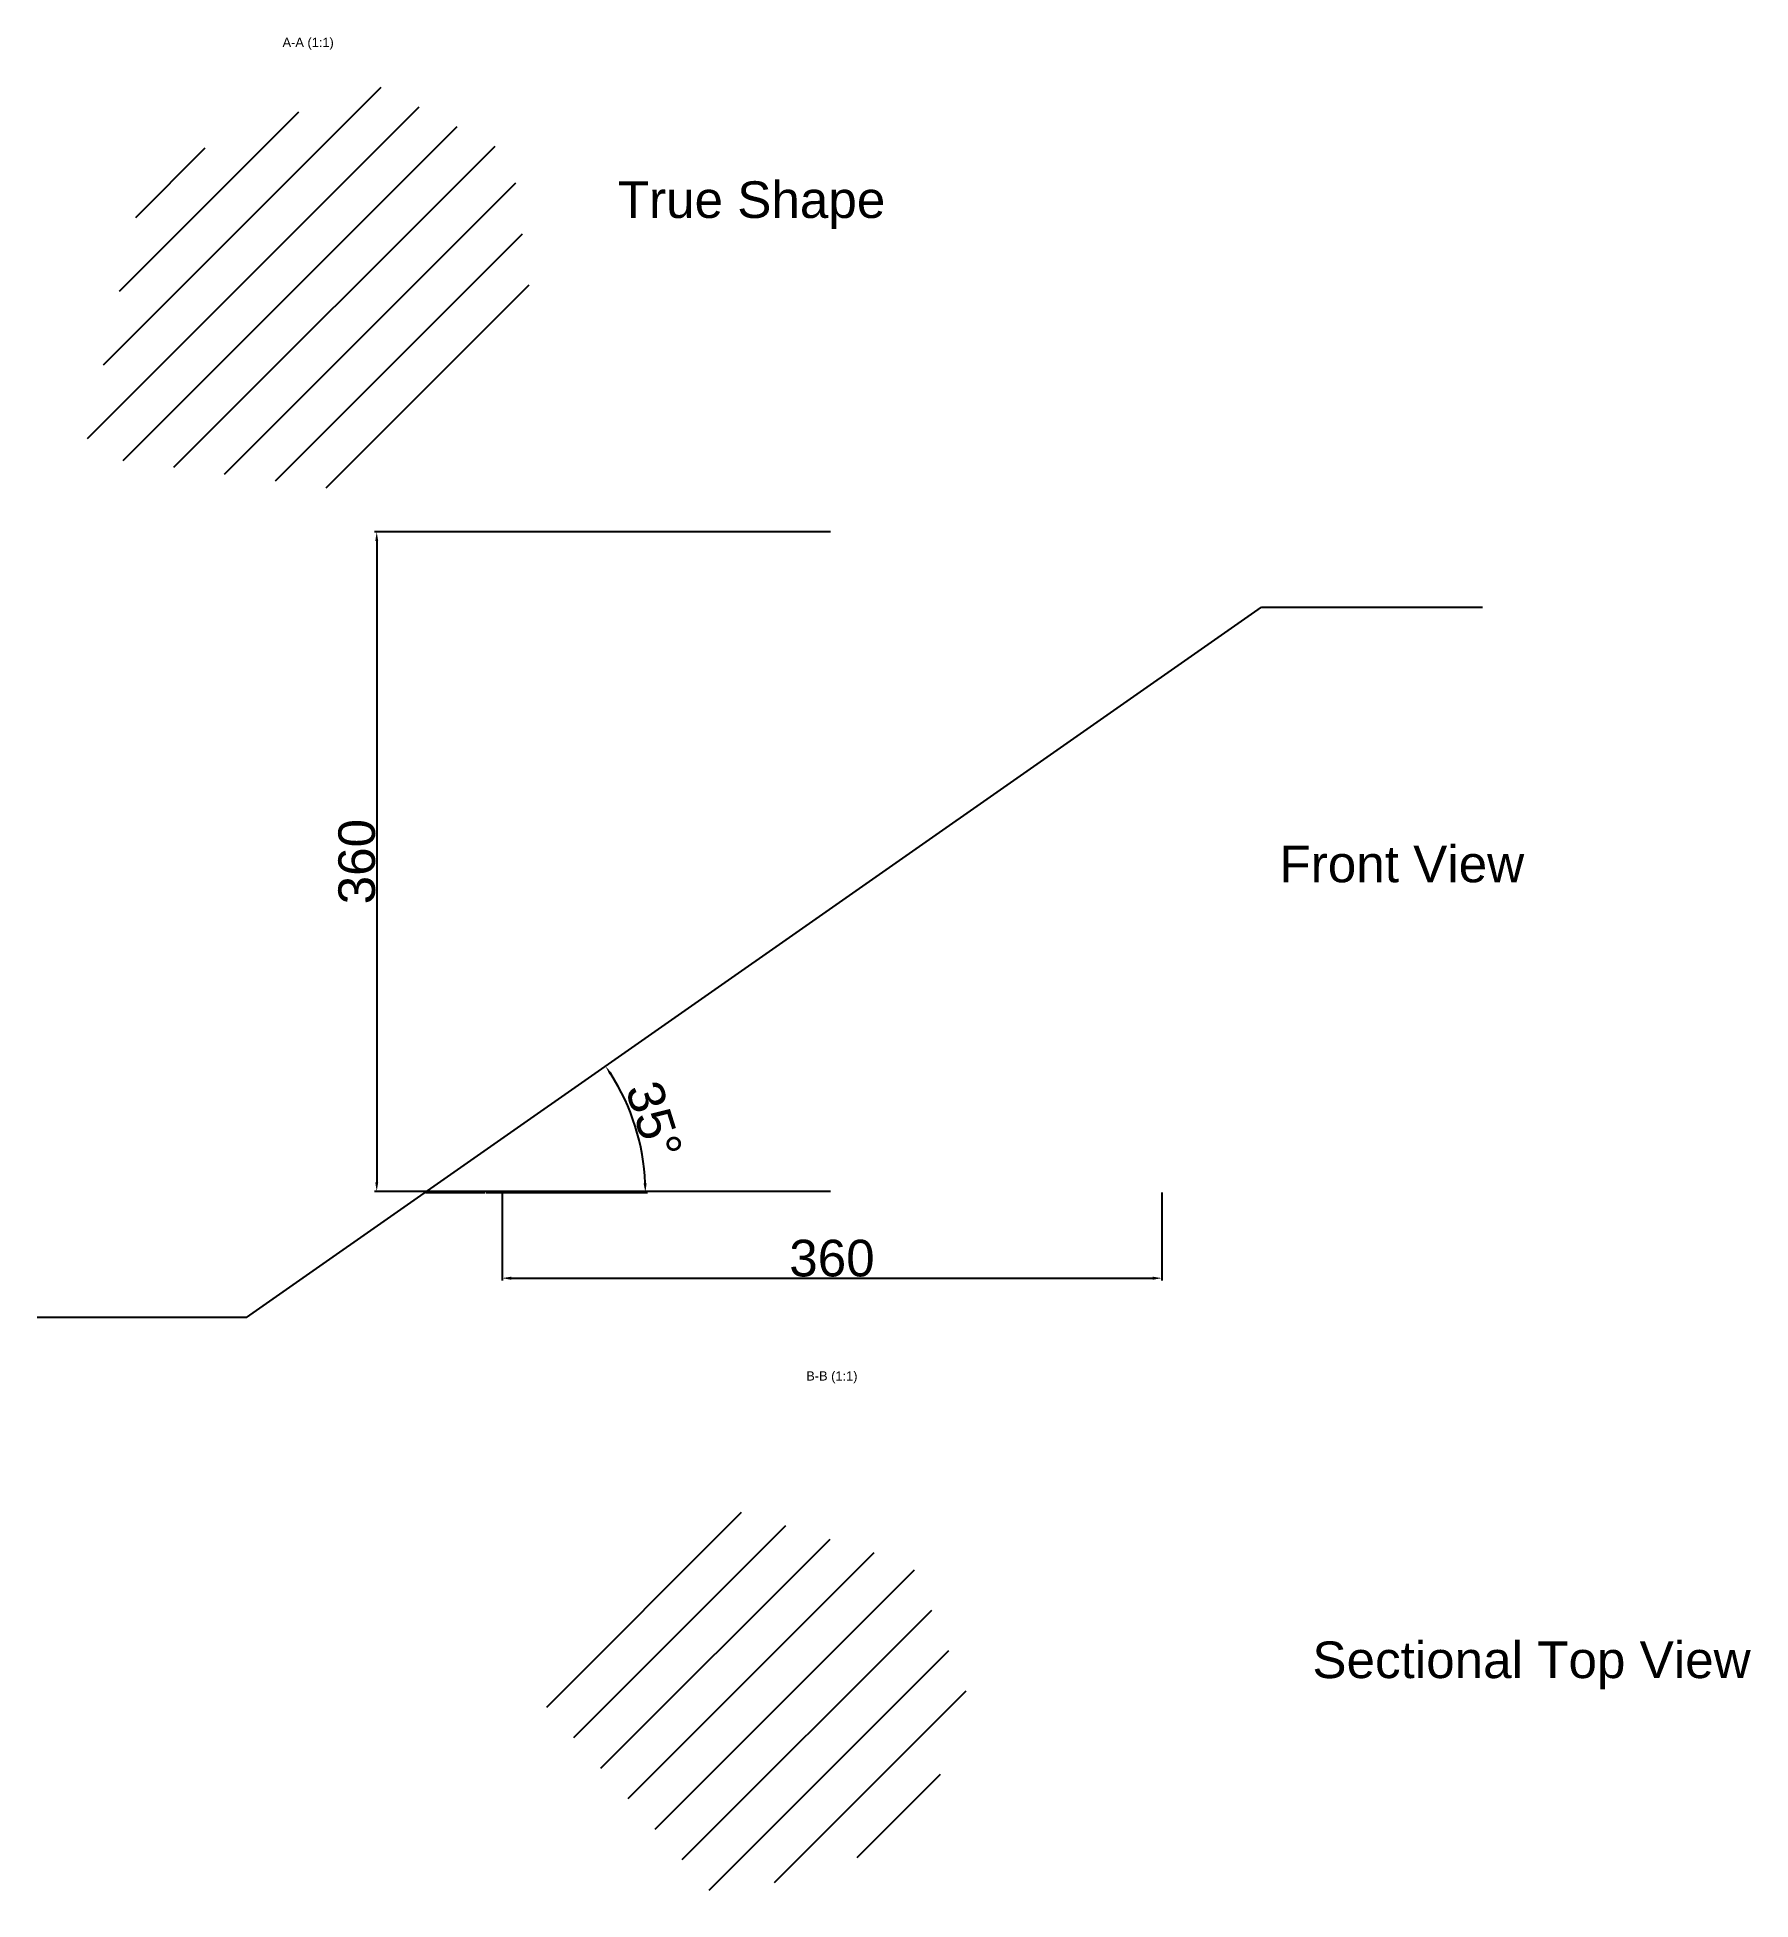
# Paper-space layout 'Layout1' of a CAD drawing. Header units: millimetres. Extents: x 709 to 1644, y 316 to 1333.
import ezdxf

# ---------------------------------------------------------------- set-up
doc = ezdxf.new("R2010")
doc.units = ezdxf.units.MM
doc.layers.add('MD_Annotation', color=7, linetype='Continuous', lineweight=25)
doc.layers.add('MD_Hatching', color=7, linetype='Continuous', lineweight=25)
doc.styles.get("Standard").update_dxf_attribs({"font": 'arial.ttf'})
doc.dimstyles.new('ISO-25', dxfattribs={"dimtxt": 20, "dimasz": 5, "dimexe": 1.25, "dimexo": 0.625, "dimtad": 1, "dimtxsty": 'Standard', "dimcen": 2.5, "dimadec": 0, "dimazin": 0, "dimtfac": 1, "dimtmove": 0, "dimatfit": 3, "dimfxl": 1, "dimarcsym": 0})

# ---------------------------------------------------------------- blocks, each defined once
blk = doc.blocks.new('*D9')
at = {"color": 0, "lineweight": -2, "transparency": 16777216}
for p, q in [((962.9, 702.3), (962.9, 654.3)), ((1322.9, 702.3), (1322.9, 654.3)), ((967.9, 655.6), (1317.9, 655.6))]:
    blk.add_line(p, q, dxfattribs=at)
at = {"color": 0, "transparency": 16777216}
for points in [[(967.9, 656.4), (967.9, 654.7), (962.9, 655.6)], [(1317.9, 656.4), (1317.9, 654.7), (1322.9, 655.6)]]:
    blk.add_solid(points, dxfattribs=at)
at = {"layer": 'Defpoints', "color": 0, "transparency": 16777216}
for p in [(962.9, 702.9), (1322.9, 702.9), (1322.9, 655.6)]:
    blk.add_point(p, dxfattribs=at)
at = {"color": 0, "transparency": 16777216, "insert": (1142.9, 666.4), "char_height": 20, "attachment_point": 5}
blk.add_mtext('360', dxfattribs=at)
blk = doc.blocks.new('*D11')
at = {"color": 0, "lineweight": -2, "transparency": 16777216}
for p, q in [((1142.2, 1062.9), (893.3, 1062.9)), ((894.5, 1057.9), (894.5, 707.9)), ((1142.2, 702.9), (893.3, 702.9))]:
    blk.add_line(p, q, dxfattribs=at)
at = {"color": 0, "transparency": 16777216}
for points in [[(893.7, 1057.9), (895.3, 1057.9), (894.5, 1062.9)], [(893.7, 707.9), (895.3, 707.9), (894.5, 702.9)]]:
    blk.add_solid(points, dxfattribs=at)
at = {"layer": 'Defpoints', "color": 0, "transparency": 16777216}
for p in [(1142.9, 1062.9), (894.5, 702.9), (1142.9, 702.9)]:
    blk.add_point(p, dxfattribs=at)
at = {"color": 0, "transparency": 16777216, "insert": (883.7, 882.9), "char_height": 20, "attachment_point": 5, "rotation": 90}
blk.add_mtext('360', dxfattribs=at)
blk = doc.blocks.new('*D12')
at = {"color": 0, "lineweight": -2, "transparency": 16777216}
blk.add_line((954.3, 702.4), (1042.3, 702.4), dxfattribs=at)
blk.add_arc((921.1, 702.4), 120, 2.388, 32.612, dxfattribs=at)
at = {"color": 0, "transparency": 16777216}
for points in [[(1021.5, 766.6), (1022.8, 767.5), (1019.4, 771.2)], [(1041.8, 707.4), (1040.1, 707.4), (1041.1, 702.4)]]:
    blk.add_solid(points, dxfattribs=at)
at = {"layer": 'Defpoints', "color": 0, "transparency": 16777216}
for p in [(1377.2, 1021.8), (1038.6, 726.7), (921.1, 702.4), (953.7, 702.4), (823.5, 634.1)]:
    blk.add_point(p, dxfattribs=at)
at = {"color": 0, "transparency": 16777216, "insert": (1045.8, 741.8), "char_height": 20, "attachment_point": 5, "rotation": 287.5}
blk.add_mtext('35°', dxfattribs=at)

psp = doc.layouts.get("Layout1")

# ---------------------------------------------------------------- hatches: boundary and pattern name
at = {"layer": 'MD_Hatching'}
h = psp.add_hatch(dxfattribs=at)
h.set_pattern_fill('ANSI31', color=256, scale=7, style=0)
h.paths.add_polyline_path([(768.543, 1259.942), (734.638, 1104.717), (892.098, 1083.488), (979.532, 1183.885), (968.497, 1268.467), (892.79, 1307.766)], flags=0)
h = psp.add_hatch(dxfattribs=at)
h.set_pattern_fill('ANSI31', color=256, scale=7, style=0)
h.paths.add_polyline_path([(984.994, 424.084), (1080.677, 316.378), (1186.518, 348.469), (1218.853, 424.084), (1186.518, 499.699), (1080.677, 531.79)], flags=0)

# ---------------------------------------------------------------- linework, layer by layer
for p, q in [((823.459, 634.063), (1377.22, 1021.81)), ((1377.22, 1021.81), (1497.839, 1021.81)), ((921.087, 702.423), (953.669, 702.423)), ((823.459, 634.063), (709.253, 634.063))]:
    psp.add_line(p, q)

# ---------------------------------------------------------------- texts
for s, p in [('True Shape', (1026.029, 1234.163)), ('Front View', (1387.101, 871.638)), ('Sectional Top View', (1405.065, 437.325))]:
    psp.add_text(s, height=20).set_placement(p)
at = {"layer": 'MD_Annotation', "char_height": 5, "attachment_point": 8}
for s, insert, width in [('A-A (1:1)', (857.085, 1326.016), 30.21487), ('B-B (1:1)', (1142.861, 598.219), 29.68281)]:
    psp.add_mtext(s, dxfattribs=dict(at, insert=insert, width=width))

# ---------------------------------------------------------------- dimensions: what is measured, and where the dimension line sits
dim = psp.add_linear_dim(base=(894.512, 702.905), p1=(1142.861, 1062.905), p2=(1142.861, 702.905), angle=90, dimstyle='ISO-25', override={"dimlfac": -1})
dim.commit()
dim.dimension.update_dxf_attribs({"geometry": '*D11', "text_midpoint": (883.668, 882.905)})
dim = psp.add_angular_dim_2l(base=(1038.581, 726.683), line1=((921.087, 702.423), (953.669, 702.423)), line2=((823.459, 634.063), (1377.22, 1021.81)), dimstyle='ISO-25')
dim.commit()
dim.dimension.update_dxf_attribs({"geometry": '*D12', "text_midpoint": (1045.848, 741.76)})
dim = psp.add_linear_dim(base=(1322.861, 655.568), p1=(962.861, 702.905), p2=(1322.861, 702.905), dimstyle='ISO-25', override={"dimlfac": -1})
dim.commit()
dim.dimension.update_dxf_attribs({"geometry": '*D9', "text_midpoint": (1142.861, 666.411)})

doc.saveas('drawing.dxf')
